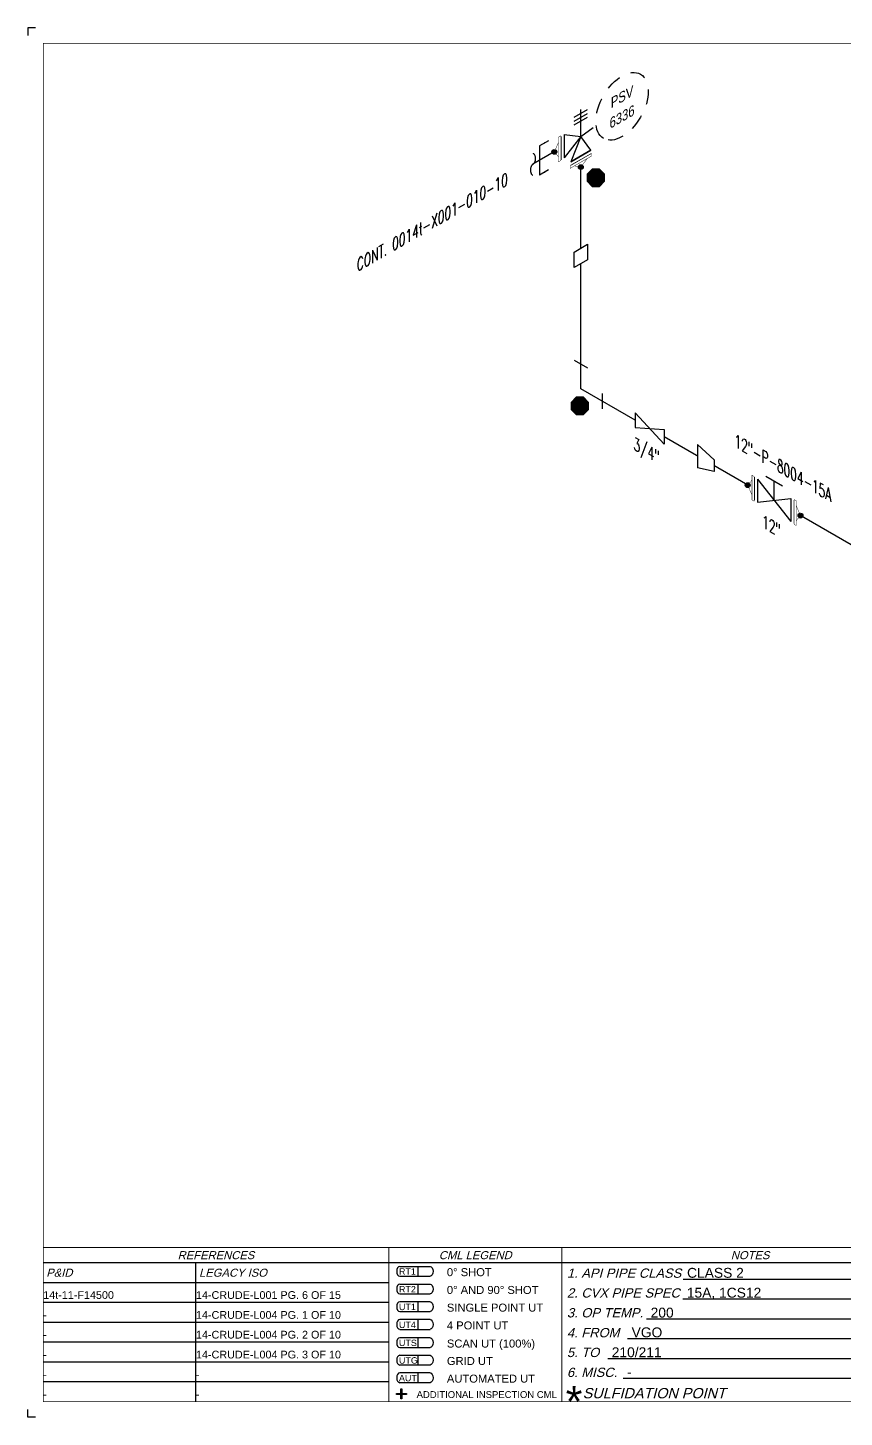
# Model space of a CAD drawing. Header units: inches. Extents: x 0.1 to 17.4, y 0.1 to 11.4.
# Drawn here: x 0.12 to 6.74, y 0.12 to 11.37 of the extents above; entities that cross this region are included whole.
import ezdxf
from ezdxf.enums import TextEntityAlignment as Align

# ---------------------------------------------------------------- set-up
doc = ezdxf.new("R2010")
doc.units = ezdxf.units.IN
doc.header["$MEASUREMENT"] = 0
doc.linetypes.add('HIDDEN2', pattern=[0.1875, 0.125, -0.0625])
for name, color, linetype in [('3', 1, 'Continuous'), ('BORDER', 3, 'Continuous'), ('BORDERTEXT', 7, 'Continuous'), ('COMP', 1, 'Continuous'), ('Continuation', 7, 'Continuous'), ('DL', 20, 'Continuous'), ('FITTINGS', 4, 'Continuous'), ('PART_PCML', 7, 'Continuous'), ('PIPE-ANNO', 150, 'HIDDEN2'), ('TEXT', 7, 'Continuous'), ('UNAS.PIPE', 251, 'Continuous'), ('Welds', 7, 'Continuous')]:
    doc.layers.add(name, color=color, linetype=linetype)
doc.layers.add('PIPE', color=7, linetype='Continuous', lineweight=30)
doc.styles.add('FEASStandard', font='arial.ttf')
doc.styles.add('PART_Standard', font='romans', dxfattribs={"width": 0.8, "height": 0.09})
doc.styles.add('Richmond', font='arial.ttf')
doc.styles.add('SIMPLEX', font='ROMANS')
doc.styles.get("Standard").update_dxf_attribs({"font": 'arial.ttf'})
doc.dimstyles.new('Richmond', dxfattribs={"dimtxt": 0.18, "dimasz": 0.18, "dimexe": 0.18, "dimexo": 0.0625, "dimgap": 0.09, "dimtad": 0, "dimtih": 1, "dimtoh": 1, "dimdec": 4, "dimzin": 0, "dimdsep": 46, "dimtxsty": 'Richmond', "dimcen": 0.09, "dimadec": 0, "dimazin": 0, "dimtfac": 1, "dimtdec": 4, "dimtofl": 0, "dimtmove": 0, "dimatfit": 3, "dimfxl": 1, "dimtolj": 1, "dimtzin": 0, "dimarcsym": 0})

# ---------------------------------------------------------------- blocks, each defined once
blk = doc.blocks.new('Border')
h = blk.add_hatch(color=256)
h.dxf.hatch_style = 1
h.paths.add_polyline_path([(3.147, 0.317), (3.11, 0.317), (3.11, 0.31), (3.147, 0.31), (3.147, 0.273), (3.154, 0.273), (3.154, 0.31), (3.191, 0.31), (3.191, 0.317), (3.154, 0.317), (3.154, 0.354), (3.147, 0.354)])
blk.add_line((5.432, 1.244), (7.435, 1.244))
for points in [[(5.43, 1.083), (7.435, 1.083)], [(5.136, 0.922), (7.435, 0.922)], [(4.982, 0.762), (7.435, 0.762)], [(4.822, 0.601), (7.435, 0.601)], [(3.147, 0.317), (3.147, 0.354), (3.154, 0.354), (3.154, 0.317)], [(4.947, 0.44), (7.435, 0.44)], [(3.147, 0.31), (3.11, 0.31), (3.11, 0.317), (3.147, 0.317)], [(3.154, 0.31), (3.154, 0.273), (3.147, 0.273), (3.147, 0.31)], [(3.154, 0.317), (3.191, 0.317), (3.191, 0.31), (3.154, 0.31)]]:
    blk.add_lwpolyline(points)
at = {"layer": 'BORDER'}
for p, q in [((7.5, 1.375), (0.25, 1.375)), ((1.487, 0.25), (1.487, 1.375)), ((1.487, 1.214), (0.25, 1.214)), ((3.048, 1.214), (1.487, 1.214)), ((1.487, 1.054), (0.25, 1.054)), ((3.048, 1.054), (1.487, 1.054)), ((1.487, 0.893), (0.25, 0.893)), ((3.048, 0.893), (1.487, 0.893)), ((1.487, 0.732), (0.25, 0.732)), ((3.048, 0.732), (1.487, 0.732)), ((1.487, 0.571), (0.25, 0.571)), ((3.048, 0.571), (1.487, 0.571)), ((1.487, 0.411), (0.25, 0.411)), ((3.048, 0.411), (1.487, 0.411))]:
    blk.add_line(p, q, dxfattribs=at)
at = {"layer": 'BORDER', "const_width": 0.005}
blk.add_lwpolyline([(0.25, 0.25), (17.25, 0.25), (17.25, 11.25), (0.25, 11.25)], close=True, dxfattribs=at)
at = {"layer": 'BORDER', "const_width": 0.00833}
for points in [[(17.25, 1.5), (0.25, 1.5)], [(3.048, 0.25), (3.048, 1.5)], [(4.45, 0.25), (4.45, 1.5)]]:
    blk.add_lwpolyline(points, dxfattribs=at)
at = {"layer": 'BORDERTEXT', "color": 7, "linetype": 'Continuous'}
for p, q in [((3.137, 1.346), (3.383, 1.346)), ((3.137, 1.267), (3.383, 1.267)), ((3.137, 1.202), (3.383, 1.202)), ((3.137, 1.123), (3.383, 1.123))]:
    blk.add_line(p, q, dxfattribs=at)
at = {"layer": 'BORDERTEXT'}
for p, q in [((3.283, 1.346), (3.283, 1.267)), ((3.283, 1.202), (3.283, 1.123)), ((3.283, 1.059), (3.283, 0.98)), ((3.283, 1.059), (3.283, 0.98)), ((3.283, 0.915), (3.283, 0.836)), ((3.283, 0.915), (3.283, 0.836)), ((3.283, 0.768), (3.283, 0.689)), ((3.283, 0.768), (3.283, 0.689)), ((3.283, 0.626), (3.283, 0.548)), ((3.283, 0.626), (3.283, 0.548)), ((3.283, 0.483), (3.283, 0.405)), ((3.283, 0.483), (3.283, 0.405))]:
    blk.add_line(p, q, dxfattribs=at)
at = {"layer": 'BORDERTEXT', "color": 7}
for p, q in [((3.383, 1.059), (3.137, 1.059)), ((3.137, 0.98), (3.383, 0.98)), ((3.383, 0.915), (3.137, 0.915)), ((3.137, 0.836), (3.383, 0.836)), ((3.383, 0.768), (3.137, 0.768)), ((3.137, 0.689), (3.383, 0.689)), ((3.383, 0.626), (3.137, 0.626)), ((3.137, 0.548), (3.383, 0.548)), ((3.383, 0.483), (3.137, 0.483)), ((3.137, 0.405), (3.383, 0.405))]:
    blk.add_line(p, q, dxfattribs=at)
at = {"layer": 'BORDERTEXT'}
for centre in [(3.137, 1.307), (3.137, 1.163), (3.137, 1.02), (3.137, 0.876), (3.137, 0.729), (3.137, 0.587), (3.137, 0.444)]:
    blk.add_ellipse(centre, major_axis=(0, -0.0394), ratio=0.624439, start_param=3.141593, end_param=6.283185, dxfattribs=at)
at = {"layer": 'BORDERTEXT', "extrusion": (0, 0, -1)}
for centre in [(3.383, 1.307), (3.383, 1.163), (3.383, 1.02), (3.383, 0.876), (3.383, 0.729), (3.383, 0.587), (3.383, 0.444)]:
    blk.add_ellipse(centre, major_axis=(0, -0.0394), ratio=0.624439, start_param=3.141593, end_param=6.283185, dxfattribs=at)
at = {"layer": 'BORDERTEXT', "style": 'FEASStandard', "oblique": 15}
for s, p in [('REFERENCES', (1.649, 1.437)), ('CML LEGEND', (3.749, 1.437)), ('NOTES', (5.975, 1.437))]:
    blk.add_text(s, height=0.065, dxfattribs=at).set_placement(p, align=Align.MIDDLE)
for s, p in [('P&ID', (0.275, 1.295)), ('LEGACY ISO', (1.512, 1.295))]:
    blk.add_text(s, height=0.065, dxfattribs=at).set_placement(p, align=Align.MIDDLE_LEFT)
at = {"layer": 'BORDERTEXT', "style": 'FEASStandard'}
for s, height, p in [('RT1', 0.0518, (3.131, 1.279)), ('0%%D SHOT', 0.0648, (3.519, 1.267)), ('RT2', 0.0518, (3.131, 1.135)), ('0%%D AND 90%%D SHOT', 0.0648, (3.519, 1.123)), ('UT1', 0.0518, (3.131, 0.992)), ('SINGLE POINT UT', 0.0648, (3.519, 0.98)), ('4 POINT UT', 0.0648, (3.519, 0.836)), ('UT4', 0.0518, (3.131, 0.847)), ('UTS', 0.0518, (3.131, 0.701)), ('SCAN UT (100%%%)', 0.0648, (3.519, 0.689)), ('UTG', 0.0518, (3.131, 0.559)), ('GRID UT', 0.0648, (3.519, 0.548)), ('AUT', 0.0518, (3.131, 0.416)), ('AUTOMATED UT', 0.0648, (3.519, 0.405)), ('ADDITIONAL INSPECTION CML', 0.055, (3.274, 0.281))]:
    blk.add_text(s, height=height, dxfattribs=at).set_placement(p)
at = {"layer": 'BORDERTEXT', "style": 'FEASStandard', "oblique": 15}
for s, height, p in [('1. API PIPE CLASS', 0.075, (4.491, 1.254)), ('2. CVX PIPE SPEC', 0.075, (4.491, 1.094)), ('3. OP TEMP.', 0.075, (4.491, 0.933)), ('4. FROM ', 0.075, (4.491, 0.772)), ('5. TO ', 0.075, (4.491, 0.612)), ('6. MISC. ', 0.075, (4.491, 0.451)), ('SULFIDATION POINT', 0.08333, (4.619, 0.278))]:
    blk.add_text(s, height=height, dxfattribs=at).set_placement(p)
at = {"layer": 'BORDERTEXT', "insert": (4.481, 0.378), "char_height": 0.25, "attachment_point": 1, "style": 'FEASStandard'}
blk.add_mtext('*', dxfattribs=at)
blk = doc.blocks.new('BORDER TEXT')
at = {"layer": 'BORDERTEXT'}
for tag, p, height, style in [('API_PIPE_CLASS', (5.464, 1.254), 0.08, 'Richmond'), ('MATERIAL1', (12.263, 1.211), 0.08, 'Richmond'), ('P&ID_#1', (0.25, 1.083), 0.0625, 'FEASStandard'), ('LINE_#1', (1.487, 1.083), 0.0625, 'FEASStandard'), ('CVX_PIPE_SPEC', (5.462, 1.093), 0.08, 'Richmond'), ('OP_TEMP', (5.169, 0.932), 0.08, 'Richmond'), ('MATERIAL2', (12.263, 1.04), 0.08, 'Richmond'), ('P&ID_#2', (0.25, 0.922), 0.0625, 'FEASStandard'), ('LINE_#2', (1.487, 0.922), 0.0625, 'FEASStandard'), ('MATERIAL3', (12.263, 0.868), 0.08, 'Richmond'), ('P&ID_#3', (0.25, 0.762), 0.0625, 'FEASStandard'), ('LINE_#3', (1.487, 0.762), 0.0625, 'FEASStandard'), ('FROM', (5.015, 0.772), 0.08, 'Richmond'), ('TO', (4.854, 0.611), 0.08, 'Richmond'), ('MATERIAL4', (12.263, 0.696), 0.08, 'Richmond'), ('P&ID_#4', (0.25, 0.601), 0.0625, 'FEASStandard'), ('LINE_#4', (1.487, 0.601), 0.0625, 'FEASStandard'), ('MATERIAL5', (12.263, 0.525), 0.08, 'Richmond'), ('P&ID_#5', (0.25, 0.44), 0.0625, 'FEASStandard'), ('LINE_#5', (1.487, 0.44), 0.0625, 'FEASStandard'), ('MISC', (4.979, 0.451), 0.08, 'Richmond'), ('INSULATION', (12.928, 0.414), 0.0625, 'FEASStandard'), ('P&ID_#6', (0.25, 0.28), 0.0625, 'FEASStandard'), ('LINE_#6', (1.487, 0.28), 0.0625, 'FEASStandard'), ('PWHT', (12.928, 0.281), 0.0625, 'FEASStandard')]:
    blk.add_attdef(tag, p, '', height=height, dxfattribs=dict(at, style=style))
at = {"layer": 'BORDERTEXT', "style": 'FEASStandard'}
for tag, p in [('DR.BY', (11.075, 0.562)), ('DR.BY_DATE', (11.95, 0.562)), ('CHK_BY', (11.075, 0.354)), ('CHK._BY_DATE', (11.95, 0.354))]:
    blk.add_attdef(tag, text='', height=0.1, dxfattribs=at).set_placement(p, align=Align.MIDDLE_CENTER)
at = {"layer": 'BORDERTEXT', "style": 'PART_Standard', "width": 0.8}
for tag, p in [('PLANT_NUMBER', (13.938, 0.384)), ('SYSTEM_NUMBER', (14.812, 0.384)), ('CIRCUIT_NUMBER', (15.688, 0.384)), ('SHEET_NUMBER', (16.5, 0.384)), ('REVISION', (17.062, 0.384))]:
    blk.add_attdef(tag, text='', height=0.15, dxfattribs=at).set_placement(p, align=Align.MIDDLE_CENTER)
blk = doc.blocks.new('3_VALVE_FLANGE_PSV_330')
at = {"color": 0, "linetype": 'ByBlock', "lineweight": -2}
for p, q in [((0.054, 0.156), (-0.054, 0.219)), ((0.054, 0.125), (-0.054, 0.187)), ((0.054, 0.094), (-0.054, 0.156))]:
    blk.add_line(p, q, dxfattribs=at)
blk.add_wipeout([(0.135, -0.172), (0.162, -0.188), (0.162, 0), (0.135, 0.016)], dxfattribs=at)
blk.add_wipeout([(0.081, -0.203), (0.081, -0.234), (-0.081, -0.141), (-0.081, -0.109)], dxfattribs=at)
blk.add_wipeout([(0.135, 0.016), (0, 0), (-0.081, -0.109), (0.081, -0.203), (0, 0), (0.135, -0.172)], dxfattribs=at)
for p, q in [((0, 0), (0, 0.219)), ((0.135, 0.016), (0, 0)), ((0.135, 0.016), (0.135, -0.172)), ((0.135, 0.016), (0.135, -0.172)), ((-0.081, -0.109), (0, 0)), ((0.081, -0.203), (-0.081, -0.109)), ((-0.081, -0.109), (0.081, -0.203)), ((0, 0), (0.135, -0.172)), ((0, 0), (0.081, -0.203)), ((0.162, 0), (0.162, -0.188)), ((-0.081, -0.141), (0.081, -0.234))]:
    blk.add_line(p, q, dxfattribs=at)
blk = doc.blocks.new('1_ID-BUBBLE_INSTRUMENT_30')
at = {"color": 0, "linetype": 'ByBlock', "lineweight": -2}
blk.add_ellipse((0, 0), major_axis=(-0.15, -0.26), ratio=0.57735, dxfattribs=at)
at = {"color": 0, "linetype": 'ByBlock', "lineweight": -2, "oblique": 30}
for tag, p in [('INST.TYPE', (-0.019, 0.067)), ('NUM', (-0.019, -0.094))]:
    blk.add_attdef(tag, text='', height=0.075, rotation=30, dxfattribs=at).set_placement(p, align=Align.MIDDLE_CENTER)
blk = doc.blocks.new('AM9A04')
at = {"linetype": 'Continuous', "const_width": 0.01}
blk.add_lwpolyline([(0, -0.289), (0, 0.289), (-0.05, 0.318), (-0.05, -0.26)], close=True, dxfattribs=at)
at = {"const_width": 0.01}
blk.add_lwpolyline([(-0.05, -0.144), (-0.15, 0.087), (-0.05, 0.202)], dxfattribs=at)
blk = doc.blocks.new('A09')
at = {"layer": 'Welds'}
h = blk.add_hatch(color=256, dxfattribs=at)
h.dxf.hatch_style = 1
h.paths.add_polyline_path([(-0.03, 0, 1), (0.03, 0, 1)])
blk.add_circle((0, 0), 0.03, dxfattribs=at)
blk = doc.blocks.new('*U84')
blk.add_wipeout([(0.052, -0.03), (0.017, -0.07), (0.017, -0.11), (0, -0.1), (0, 0.1), (0.017, 0.09), (0.017, 0.05)]).dxf.layer = 'COMP'
at = {"layer": '3', "xscale": 0.65, "yscale": 0.65, "zscale": 0.65}
blk.add_blockref('A09', (0.052, -0.03), dxfattribs=at)
at = {"layer": 'COMP', "xscale": 0.3466300616258731, "yscale": 0.3466300616258731, "zscale": 0.3466300616258731, "rotation": 180}
blk.add_blockref('AM9A04', (0, 0), dxfattribs=at)
blk = doc.blocks.new('1_Cont_30')
at = {"layer": 'Continuation', "style": 'PART_Standard', "oblique": 30, "width": 0.8}
blk.add_attdef('CONT', (0, 0), '', height=0.09, rotation=30, dxfattribs=at)
blk = doc.blocks.new('1_BREAK-PIPE_PIPE_00')
at = {"color": 0, "linetype": 'ByBlock', "lineweight": -2}
for centre, major_axis in [((0.03, -0.092), (0, 0.101)), ((-0.03, 0.092), (0, -0.101))]:
    blk.add_ellipse(centre, major_axis=major_axis, ratio=0.711978, start_param=0.427466, end_param=3.141593, dxfattribs=at)
blk = doc.blocks.new('1_Tilde_00')
at = {"layer": 'PIPE-ANNO', "xscale": -0.5000000000000001, "yscale": 0.5, "zscale": 0.5}
blk.add_blockref('1_BREAK-PIPE_PIPE_00', (0, 0), dxfattribs=at)
blk = doc.blocks.new('2_COUPLING_THREAD_PIPE_30')
at = {"color": 0, "linetype": 'ByBlock', "lineweight": -2}
blk.add_wipeout([(-0.054, 0.031), (-0.054, -0.094), (0.054, -0.031), (0.054, 0.094)], dxfattribs=at)
for p, q in [((0.054, 0.094), (-0.054, 0.031)), ((-0.054, 0.031), (-0.054, -0.094)), ((0.054, -0.031), (0.054, 0.094)), ((-0.054, -0.094), (0.054, -0.031))]:
    blk.add_line(p, q, dxfattribs=at)
blk = doc.blocks.new('2_ELBOW_THREAD_30')
at = {"color": 0, "linetype": 'ByBlock', "lineweight": -2}
for p, q in [((0.174, 0.163), (0.174, 0.038)), ((-0.054, -0.232), (0.054, -0.17))]:
    blk.add_line(p, q, dxfattribs=at)
blk = doc.blocks.new('1_Text_330')
at = {"layer": 'TEXT', "style": 'PART_Standard', "oblique": 330, "width": 0.8}
blk.add_attdef('3/4"', (0, 0), '', height=0.09, rotation=330, dxfattribs=at)
blk = doc.blocks.new('2_REDUCER_THREAD_CONCENTRIC_30')
at = {"color": 0, "linetype": 'ByBlock', "lineweight": -2}
blk.add_wipeout([(0.068, 0.086), (-0.068, 0.055), (-0.068, -0.133), (0.068, -0.008)], dxfattribs=at)
for p, q in [((0.068, 0.086), (-0.068, 0.055)), ((-0.068, -0.133), (-0.068, 0.055)), ((0.068, -0.008), (0.068, 0.086)), ((0.068, -0.008), (-0.068, -0.133))]:
    blk.add_line(p, q, dxfattribs=at)
blk = doc.blocks.new('3_VALVE_FLANGE_GATE_30')
at = {"color": 0, "linetype": 'ByBlock', "lineweight": -2}
blk.add_wipeout([(-0.162, -0.187), (-0.135, -0.172), (0, 0), (0.135, -0.016), (0.162, 0), (0.162, 0.187), (0.135, 0.172), (0, 0), (-0.135, 0.016), (-0.162, 0)], dxfattribs=at)
for p, q in [((0.135, 0.172), (-0.135, -0.172)), ((0.068, 0.195), (-0.068, 0.117)), ((0, 0), (0, 0.156)), ((0.135, 0.172), (0.135, -0.016)), ((0.162, 0.187), (0.162, 0)), ((-0.162, 0), (-0.162, -0.187)), ((-0.135, 0.016), (-0.135, -0.172)), ((0.135, -0.016), (-0.135, 0.016))]:
    blk.add_line(p, q, dxfattribs=at)
blk = doc.blocks.new('*U82')
blk.add_wipeout([(0.052, -0.03), (0.017, -0.07), (0.017, -0.11), (0, -0.1), (0, 0.1), (0.017, 0.09), (0.017, 0.05)]).dxf.layer = 'COMP'
at = {"layer": '3', "xscale": 0.65, "yscale": 0.65, "zscale": 0.65}
blk.add_blockref('A09', (0.052, -0.03), dxfattribs=at)
at = {"layer": 'COMP', "xscale": 0.3466300616258731, "yscale": 0.3466300616258731, "zscale": 0.3466300616258731, "rotation": 180}
blk.add_blockref('AM9A04', (0, 0), dxfattribs=at)
blk = doc.blocks.new('PART_PCML')
blk.add_hatch(color=0).paths.add_polyline_path([(-0.07, -0.029), (-0.029, -0.07), (0.029, -0.07), (0.07, -0.029), (0.07, 0.029), (0.029, 0.07), (-0.029, 0.07), (-0.07, 0.029)])
at = {"color": 7, "const_width": 0.009}
blk.add_lwpolyline([(-0.07, 0.029), (-0.029, 0.07), (0.029, 0.07), (0.07, 0.029), (0.07, -0.029), (0.029, -0.07), (-0.029, -0.07), (-0.07, -0.029), (-0.07, 0.029), (-0.029, 0.07)], dxfattribs=at)
at = {"color": 18, "true_color": 0x000000}
blk.add_lwpolyline([(-0.029, 0.07), (-0.07, 0.029), (-0.07, -0.029), (-0.029, -0.07), (0.029, -0.07), (0.07, -0.029), (0.07, 0.029), (0.029, 0.07)], close=True, dxfattribs=at)
at = {"color": 7, "true_color": 0xffffff, "style": 'SIMPLEX', "width": 0.8, "flags": 1}
for tag, p in [('CIRCUIT', (-0.094, 0.089)), ('DM', (-0.053, -0.133)), ('TYPE', (-0.075, -0.204))]:
    blk.add_attdef(tag, p, '', height=0.0586, dxfattribs=at)
at = {"color": 7, "true_color": 0xffffff, "style": 'SIMPLEX', "width": 0.8}
blk.add_attdef('DMDISP', text='', height=0.0586, dxfattribs=at).set_placement((0, 0), align=Align.MIDDLE_CENTER)
blk = doc.blocks.new('*U93')
at = {"color": 20, "linetype": 'ByBlock', "ltscale": 0.7}
blk.add_line((0.054, 0.15), (0.054, -0.087), dxfattribs=at)
for points in [[(0.126, 0.191), (0.054, 0.15)], [(0.126, -0.046), (0.054, -0.087)]]:
    blk.add_leader(points, dimstyle='Richmond', override={"dimasz": 0.04, "dimgap": 0.09, "dimtad": 0}, dxfattribs=at)

msp = doc.modelspace()

# ---------------------------------------------------------------- linework, layer by layer
for p, q in [((0.125, 11.375), (0.125, 11.312)), ((0.187, 11.375), (0.125, 11.375)), ((0.125, 0.125), (0.125, 0.187)), ((0.187, 0.125), (0.125, 0.125))]:
    msp.add_line(p, q)
at = {"layer": 'FITTINGS', "linetype": 'ByBlock'}
for p, q in [((5.279, 8.004), (5.043, 8.258)), ((5.043, 8.258), (5.043, 8.139)), ((5.043, 8.139), (5.279, 8.122)), ((5.279, 8.122), (5.279, 8.063)), ((5.279, 8.063), (5.279, 8.004))]:
    msp.add_line(p, q, dxfattribs=at)
at = {"layer": 'PIPE'}
for p, q in [((4.604, 8.452), (4.604, 10.247)), ((5.043, 8.199), (4.604, 8.452)), ((9.394, 5.687), (5.279, 8.062))]:
    msp.add_line(p, q, dxfattribs=at)
at = {"layer": 'UNAS.PIPE'}
for p, q in [((4.441, 10.4), (4.604, 10.494)), ((4.389, 10.37), (4.216, 10.27))]:
    msp.add_line(p, q, dxfattribs=at)

# ---------------------------------------------------------------- block references
at = {"layer": 'BORDER'}
msp.add_blockref('Border', (0, 0), dxfattribs=at)
at = {"layer": 'BORDERTEXT'}
ref = msp.add_blockref('BORDER TEXT', (0, 0), dxfattribs=at)
ref.add_attrib('MISC', '-', (4.979, 0.451), dxfattribs={"height": 0.08, "style": 'Richmond'})
ref.add_attrib('TO', '210/211', (4.854, 0.611), dxfattribs={"height": 0.08, "style": 'Richmond'})
ref.add_attrib('FROM', 'VGO', (5.015, 0.772), dxfattribs={"height": 0.08, "style": 'Richmond'})
ref.add_attrib('OP_TEMP', '200', (5.169, 0.932), dxfattribs={"height": 0.08, "style": 'Richmond'})
ref.add_attrib('CVX_PIPE_SPEC', '15A, 1CS12', (5.462, 1.093), dxfattribs={"height": 0.08, "style": 'Richmond'})
ref.add_attrib('API_PIPE_CLASS', 'CLASS 2', (5.464, 1.254), dxfattribs={"height": 0.08, "style": 'Richmond'})
ref.add_attrib('LINE_#6', '-', (1.487, 0.28), dxfattribs={"height": 0.0625, "style": 'FEASStandard'})
ref.add_attrib('LINE_#5', '-', (1.487, 0.44), dxfattribs={"height": 0.0625, "style": 'FEASStandard'})
ref.add_attrib('LINE_#4', '14-CRUDE-L004 PG. 3 OF 10', (1.487, 0.601), dxfattribs={"height": 0.0625, "style": 'FEASStandard'})
ref.add_attrib('LINE_#3', '14-CRUDE-L004 PG. 2 OF 10', (1.487, 0.762), dxfattribs={"height": 0.0625, "style": 'FEASStandard'})
ref.add_attrib('LINE_#2', '14-CRUDE-L004 PG. 1 OF 10', (1.487, 0.922), dxfattribs={"height": 0.0625, "style": 'FEASStandard'})
ref.add_attrib('LINE_#1', '14-CRUDE-L001 PG. 6 OF 15', (1.487, 1.083), dxfattribs={"height": 0.0625, "style": 'FEASStandard'})
ref.add_attrib('P&ID_#6', '-', (0.25, 0.28), dxfattribs={"height": 0.0625, "style": 'FEASStandard'})
ref.add_attrib('P&ID_#5', '-', (0.25, 0.44), dxfattribs={"height": 0.0625, "style": 'FEASStandard'})
ref.add_attrib('P&ID_#4', '-', (0.25, 0.601), dxfattribs={"height": 0.0625, "style": 'FEASStandard'})
ref.add_attrib('P&ID_#3', '-', (0.25, 0.762), dxfattribs={"height": 0.0625, "style": 'FEASStandard'})
ref.add_attrib('P&ID_#2', '-', (0.25, 0.922), dxfattribs={"height": 0.0625, "style": 'FEASStandard'})
ref.add_attrib('P&ID_#1', '14t-11-F14500', (0.25, 1.083), dxfattribs={"height": 0.0625, "style": 'FEASStandard'})
at = {"layer": 'Continuation'}
msp.add_blockref('1_Cont_30', (2.791, 9.398), dxfattribs=at).add_auto_attribs({'CONT': 'CONT. 0014t-X001-010-10'})
at = {"layer": 'FITTINGS', "rotation": 59.99999999999999}
msp.add_blockref('2_ELBOW_THREAD_30', (4.604, 8.452), dxfattribs=at)
at = {"layer": 'PART_PCML', "color": 13}
msp.add_blockref('PART_PCML', (4.595, 8.313), dxfattribs=at).add_auto_attribs({'DMDISP': '85A'})
at = {"layer": 'PIPE-ANNO', "xscale": -1, "rotation": 180}
msp.add_blockref('1_Tilde_00', (4.216, 10.27), dxfattribs=at)
at = {"layer": 'TEXT'}
msp.add_blockref('1_Text_330', (5.031, 7.961), dxfattribs=at).add_auto_attribs({'3/4"': '3/4"'})

# ---------------------------------------------------------------- next in the draw order: block references
at = {"layer": 'FITTINGS', "xscale": -1}
for name, p in [('3_VALVE_FLANGE_PSV_330', (4.604, 10.494)), ('3_VALVE_FLANGE_GATE_30', (6.169, 7.549))]:
    msp.add_blockref(name, p, dxfattribs=at)
at = {"layer": 'FITTINGS', "xscale": -1, "rotation": 299.9999999999999}
msp.add_blockref('2_COUPLING_THREAD_PIPE_30', (4.604, 9.528), dxfattribs=at)
at = {"layer": 'FITTINGS', "yscale": -1}
msp.add_blockref('2_REDUCER_THREAD_CONCENTRIC_30', (5.616, 7.868), dxfattribs=at)

# ---------------------------------------------------------------- next in the draw order: linework, layer by layer
at = {"layer": 'PIPE-ANNO'}
msp.add_line((4.604, 10.494), (4.728, 10.585), dxfattribs=at)

# ---------------------------------------------------------------- next in the draw order: block references
at = {"layer": 'COMP', "ltscale": 0.65}
for name, p, rotation in [('*U84', (4.604, 10.307), 300.0000000000003), ('*U82', (6.007, 7.642), 180)]:
    msp.add_blockref(name, p, dxfattribs=dict(at, rotation=rotation))
msp.add_blockref('*U82', (6.331, 7.455), dxfattribs=at)
at = {"layer": 'PIPE-ANNO', "linetype": 'HIDDEN2'}
msp.add_blockref('1_ID-BUBBLE_INSTRUMENT_30', (4.938, 10.739), dxfattribs=at).add_auto_attribs({'INST.TYPE': 'PSV', 'NUM': '6336'})
at = {"layer": 'TEXT'}
msp.add_blockref('1_Text_330', (6.072, 7.332), dxfattribs=at).add_auto_attribs({'3/4"': '12"'})

# ---------------------------------------------------------------- next in the draw order: wipeouts: each hides what was drawn before it
msp.add_wipeout([(4.389, 10.37), (4.424, 10.33), (4.424, 10.29), (4.441, 10.3), (4.441, 10.5), (4.424, 10.49), (4.424, 10.45)]).dxf.layer = 'UNAS.PIPE'

# ---------------------------------------------------------------- next in the draw order: hatches: boundary and pattern name
at = {"layer": 'UNAS.PIPE'}
h = msp.add_hatch(color=256, dxfattribs=at)
h.dxf.hatch_style = 1
h.paths.add_polyline_path([(4.409, 10.37, 1), (4.37, 10.37, 1)])

# ---------------------------------------------------------------- next in the draw order: linework, layer by layer
msp.add_circle((4.389, 10.37), 0.0195, dxfattribs=at)

# ---------------------------------------------------------------- next in the draw order: block references
at = {"layer": 'DL'}
msp.add_blockref('*U93', (4.216, 10.27), dxfattribs=at)
at = {"layer": 'PART_PCML', "color": 13}
msp.add_blockref('PART_PCML', (4.725, 10.161), dxfattribs=at).add_auto_attribs({'DMDISP': '85A'})
at = {"layer": 'TEXT'}
msp.add_blockref('1_Text_330', (5.848, 7.986), dxfattribs=at).add_auto_attribs({'3/4"': '12"-P-8004-15A'})
at = {"layer": 'UNAS.PIPE', "xscale": -0.3466300616258731, "yscale": 0.3466300616258731, "zscale": 0.3466300616258731, "rotation": 180}
msp.add_blockref('AM9A04', (4.441, 10.4), dxfattribs=at)

doc.saveas('drawing.dxf')
